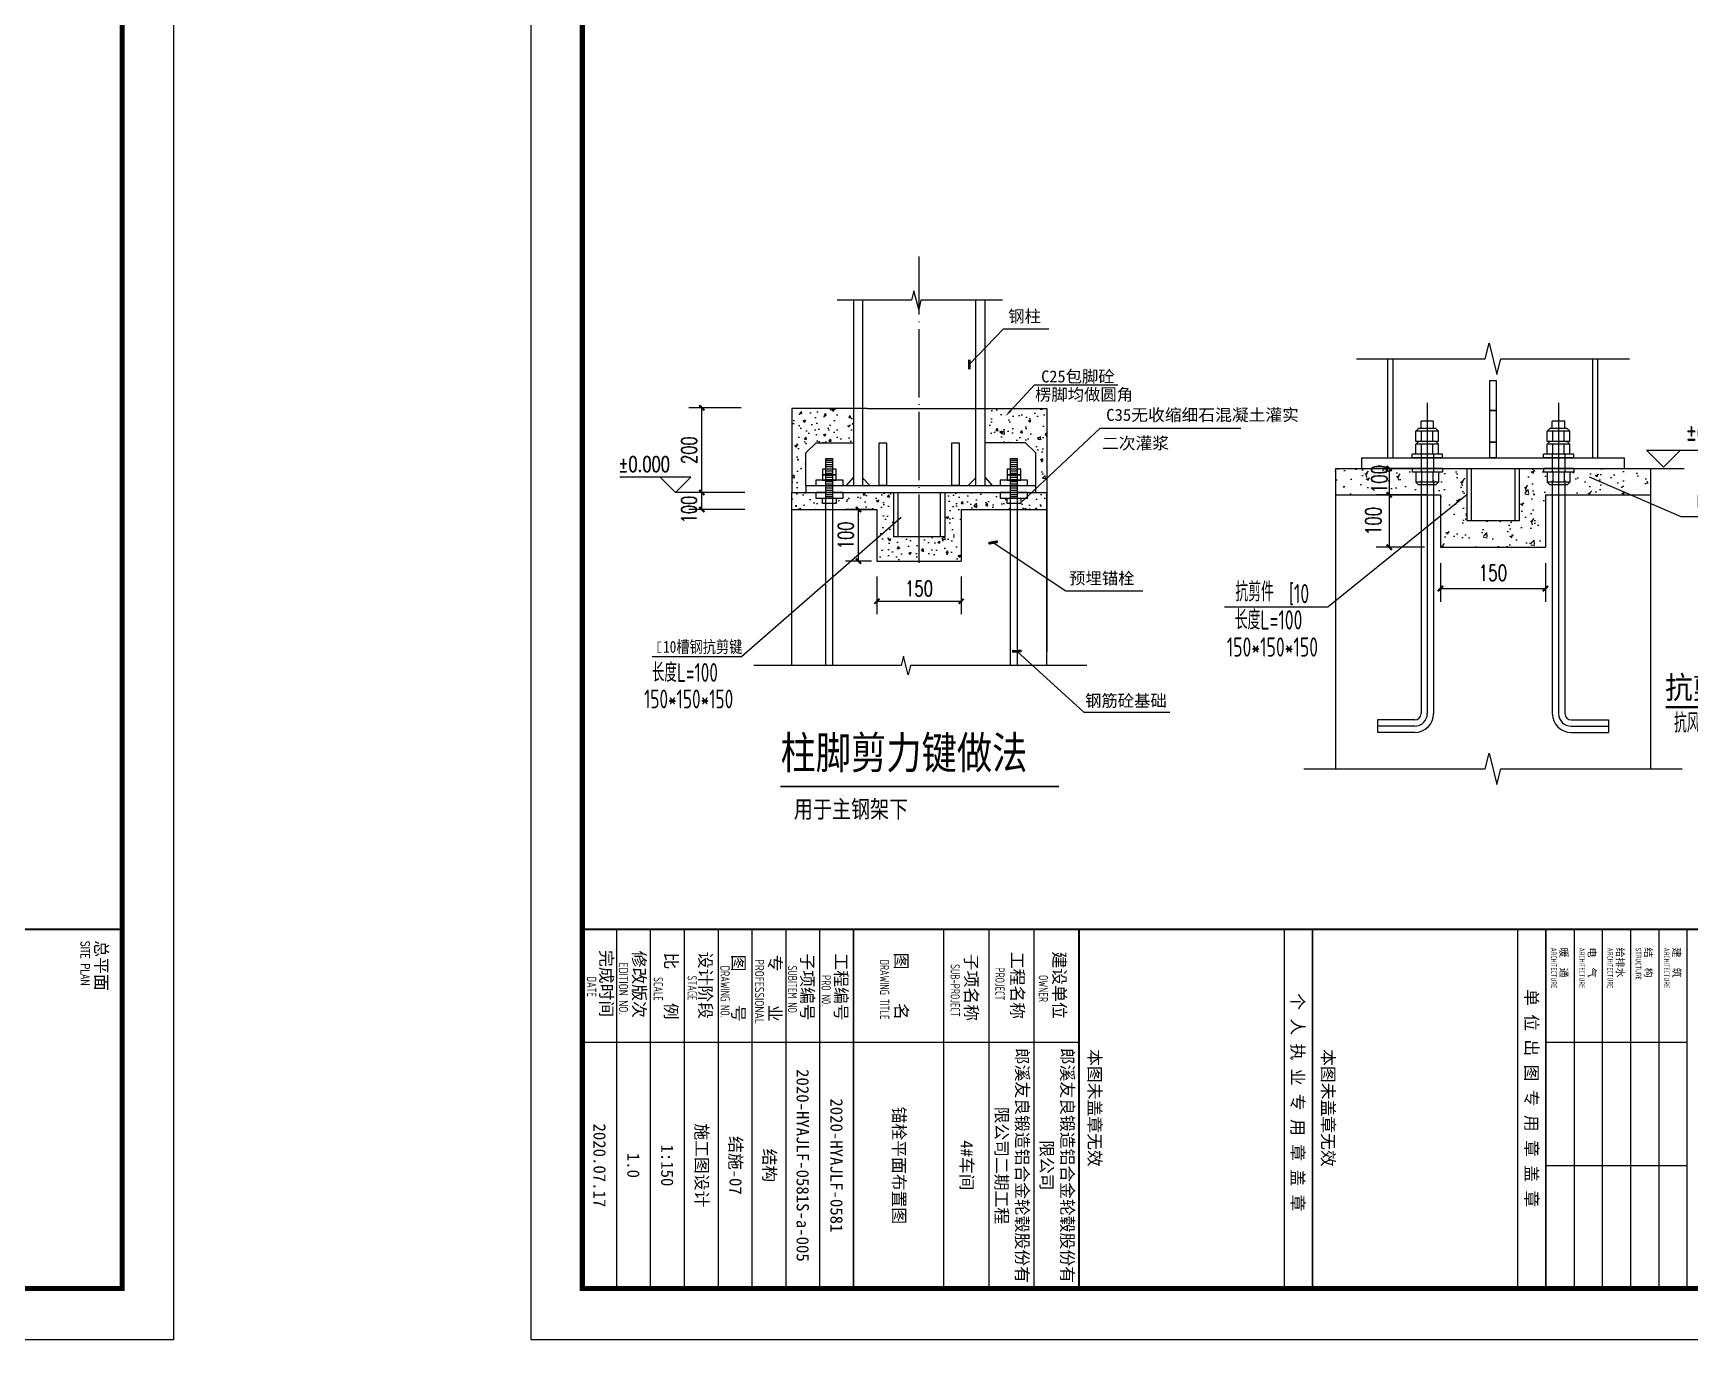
# Model space of a CAD drawing. Extents: x 14475413 to 15955882, y -732572 to -282951.
# Drawn here: x 14978864 to 15027303, y -624475 to -586273 of the extents above; entities that cross this region are included whole.
import ezdxf
from ezdxf.enums import TextEntityAlignment as Align

# ---------------------------------------------------------------- set-up
doc = ezdxf.new("R2010")
doc.units = 0
doc.header["$LTSCALE"] = 1000
doc.header["$MEASUREMENT"] = 0
doc.linetypes.add('DASHED', pattern=[0.75, 0.5, -0.25])
doc.linetypes.add('DOTE', pattern=[2.42, 2, -0.2, 0.02, -0.2])
for name, color, linetype in [('3T_WOOD', 21, 'Continuous'), ('AXIS', 3, 'Continuous'), ('AXIS_TEXT', 7, 'Continuous'), ('BOLT', 252, 'Continuous'), ('BOLTFILL', 2, 'Continuous'), ('Boltx', 252, 'DASHED'), ('dim', 7, 'Continuous'), ('PUB_DIM', 3, 'Continuous'), ('PUB_TEXT', 7, 'Continuous'), ('PUB_TITLE', 4, 'Continuous'), ('S', 2, 'Continuous'), ('SYMB', 7, 'Continuous'), ('TK', 4, 'Continuous'), ('中粗线', 2, 'Continuous'), ('刚架', 2, 'Continuous'), ('剖断线', 253, 'Continuous'), ('文字', 4, 'Continuous'), ('标注', 7, 'Continuous'), ('标注尺寸', 253, 'Continuous'), ('结构', 2, 'Continuous'), ('节点', 7, 'Continuous'), ('连接板', 3, 'Continuous'), ('锚栓', 2, 'Continuous')]:
    doc.layers.add(name, color=color, linetype=linetype)
doc.styles.add('-宋体', font='', dxfattribs={"width": 0.8})
doc.styles.add('_TCH_DIM', font='SIMPLEX', dxfattribs={"bigfont": 'GBCBIG'})
doc.styles.add('_TCH_DIM_T3', font='SIMPLEX', dxfattribs={"width": 0.705882, "bigfont": 'GBCBIG'})
doc.styles.add('DIM_FONT', font='SIMPLEX', dxfattribs={"width": 0.7, "bigfont": 'GBCBIG'})
doc.styles.add('ROMANS', font='romans', dxfattribs={"width": 0.65, "height": 231.275})
doc.styles.get("Standard").update_dxf_attribs({"font": 'gbenor.shx', "bigfont": 'gbcbig.shx'})
doc.styles.add('TSSD_REIN', font='tssdeng.shx', dxfattribs={"width": 0.7, "bigfont": 'tssdchn.shx'})
doc.styles.add('图框', font='')
doc.styles.add('图签宋体', font='', dxfattribs={"height": 300})
doc.styles.get('-宋体').set_extended_font_data('SimSun')
doc.styles.get('图框').set_extended_font_data('SimSun')
doc.styles.get('图签宋体').set_extended_font_data('NSimSun')
doc.dimstyles.new('_TCH_ARCH&&150', dxfattribs={"dimtxt": 446.25, "dimasz": 150, "dimexe": 375, "dimexo": 450, "dimgap": 150, "dimtad": 1, "dimdec": 0, "dimzin": 0, "dimdsep": 46, "dimtxsty": '_TCH_DIM_T3', "dimblk": 'ARCHTICK', "dimcen": 0.09, "dimclrt": 7, "dimazin": 2, "dimtfac": 1, "dimtdec": 0, "dimtix": 1, "dimtmove": 2, "dimatfit": 3, "dimfxl": 0, "dimtolj": 1, "dimtzin": 0, "dimarcsym": 0})
doc.dimstyles.new('DIMN100', dxfattribs={"dimtxt": 250, "dimasz": 100, "dimexe": 200, "dimexo": 200, "dimgap": 100, "dimtad": 1, "dimdec": 0, "dimzin": 0, "dimdsep": 46, "dimtxsty": 'Standard', "dimblk": 'ARCHTICK', "dimcen": 0, "dimclrd": 8, "dimclre": 8, "dimclrt": 7, "dimadec": 0, "dimazin": 0, "dimtfac": 1, "dimtdec": 0, "dimtix": 1, "dimtmove": 2, "dimatfit": 3, "dimldrblk": 'ARCHTICK', "dimfxl": 0, "dimtolj": 1, "dimtzin": 0, "dimlwe": 20, "dimarcsym": 0})
doc.dimstyles.new('DIMN150', dxfattribs={"dimscale": 1.5, "dimtxt": 300, "dimasz": 100, "dimexe": 250, "dimexo": 300, "dimgap": 150, "dimtad": 1, "dimdec": 0, "dimzin": 0, "dimdsep": 46, "dimtxsty": 'DIM_FONT', "dimblk": 'ARCHTICK', "dimcen": 0.09, "dimclrt": 7, "dimadec": 0, "dimazin": 0, "dimtfac": 1, "dimtdec": 0, "dimtix": 1, "dimtmove": 2, "dimatfit": 3, "dimfxl": 0, "dimtolj": 1, "dimtzin": 0, "dimarcsym": 0})

# ---------------------------------------------------------------- blocks, each defined once
blk = doc.blocks.new('_ArchTick')
at = {"color": 0, "linetype": 'ByBlock', "const_width": 0.4}
blk.add_lwpolyline([(-0.5, -0.5), (0.5, 0.5)], dxfattribs=at)
blk = doc.blocks.new('*D1733')
at = {"layer": 'Defpoints', "color": 0}
for p in [(12787459, -325464), (12789061, -325464), (12789061, -325961)]:
    blk.add_point(p, dxfattribs=at)
at = {"layer": 'PUB_DIM', "color": 0, "lineweight": -2}
for p, q in [((12788611, -325464), (12787084, -325464)), ((12787459, -325961), (12787459, -325464)), ((12788611, -325961), (12787084, -325961))]:
    blk.add_line(p, q, dxfattribs=at)
at = {"layer": 'PUB_DIM', "color": 0, "lineweight": -2, "xscale": 150, "yscale": 150, "zscale": 150}
for p, rotation in [((12787459, -325464), 90), ((12787459, -325961), 270)]:
    blk.add_blockref('_ArchTick', p, dxfattribs=dict(at, rotation=rotation))
at = {"layer": 'PUB_DIM', "color": 7, "insert": (12787084, -325961), "char_height": 446.2, "attachment_point": 5, "rotation": 90, "style": '_TCH_DIM_T3'}
blk.add_mtext('\\A1;100', dxfattribs=at)
blk = doc.blocks.new('*D1734')
at = {"layer": 'Defpoints', "color": 0}
for p in [(12787459, -322986), (12789061, -322986), (12789061, -325464)]:
    blk.add_point(p, dxfattribs=at)
at = {"layer": 'PUB_DIM', "color": 0, "lineweight": -2}
for p, q in [((12788611, -322986), (12787084, -322986)), ((12787459, -325464), (12787459, -322986)), ((12788611, -325464), (12787084, -325464))]:
    blk.add_line(p, q, dxfattribs=at)
at = {"layer": 'PUB_DIM', "color": 0, "lineweight": -2, "xscale": 150, "yscale": 150, "zscale": 150}
for p, rotation in [((12787459, -322986), 90), ((12787459, -325464), 270)]:
    blk.add_blockref('_ArchTick', p, dxfattribs=dict(at, rotation=rotation))
at = {"layer": 'PUB_DIM', "color": 7, "insert": (12787086, -324225), "char_height": 446.2, "attachment_point": 5, "rotation": 90, "style": '_TCH_DIM_T3'}
blk.add_mtext('\\A1;200', dxfattribs=at)
blk = doc.blocks.new('*D1735')
at = {"layer": 'Defpoints', "color": 0}
for p in [(12792578, -327473), (12795042, -327473), (12795042, -328644)]:
    blk.add_point(p, dxfattribs=at)
at = {"layer": 'PUB_DIM', "color": 0, "lineweight": -2}
for p, q in [((12792578, -327923), (12792578, -329019)), ((12795042, -327923), (12795042, -329019)), ((12792578, -328644), (12795042, -328644))]:
    blk.add_line(p, q, dxfattribs=at)
at = {"layer": 'PUB_DIM', "color": 0, "lineweight": -2, "xscale": 150, "yscale": 150, "zscale": 150, "rotation": 180}
blk.add_blockref('_ArchTick', (12792578, -328644), dxfattribs=at)
at = {"layer": 'PUB_DIM', "color": 0, "lineweight": -2, "xscale": 150, "yscale": 150, "zscale": 150}
blk.add_blockref('_ArchTick', (12795042, -328644), dxfattribs=at)
at = {"layer": 'PUB_DIM', "color": 7, "insert": (12793810, -328271), "char_height": 446.2, "attachment_point": 5, "style": '_TCH_DIM_T3'}
blk.add_mtext('\\A1;150', dxfattribs=at)
blk = doc.blocks.new('*D1736')
at = {"layer": 'Defpoints', "color": 0}
for p in [(12792040, -325961), (12792875, -325961), (12792875, -327473)]:
    blk.add_point(p, dxfattribs=at)
at = {"layer": 'PUB_DIM', "color": 0, "lineweight": -2}
for p, q in [((12792425, -325961), (12791665, -325961)), ((12792040, -327473), (12792040, -325961)), ((12792425, -327473), (12791665, -327473))]:
    blk.add_line(p, q, dxfattribs=at)
at = {"layer": 'PUB_DIM', "color": 0, "lineweight": -2, "xscale": 150, "yscale": 150, "zscale": 150}
for p, rotation in [((12792040, -325961), 90), ((12792040, -327473), 270)]:
    blk.add_blockref('_ArchTick', p, dxfattribs=dict(at, rotation=rotation))
at = {"layer": 'PUB_DIM', "color": 7, "insert": (12791667, -326717), "char_height": 446.2, "attachment_point": 5, "rotation": 90, "style": '_TCH_DIM_T3'}
blk.add_mtext('\\A1;100', dxfattribs=at)
blk = doc.blocks.new('MS2')
at = {"layer": 'BOLT'}
for p, q in [((175645, -126375), (175645, -126159)), ((176005, -126159), (175645, -126159)), ((176005, -126375), (176005, -126159)), ((175501, -126451), (175577, -126375)), ((175501, -126739), (175501, -126451)), ((176149, -126451), (175501, -126451)), ((175501, -126816), (175577, -126739)), ((176149, -126739), (175501, -126739)), ((176072, -126375), (175577, -126375)), ((176072, -126739), (175577, -126739)), ((175663, -126739), (175663, -126451)), ((175987, -126739), (175987, -126451)), ((176149, -126451), (176072, -126375)), ((176149, -126816), (176072, -126739)), ((176149, -126739), (176149, -126451)), ((176257, -127104), (175393, -127104)), ((175393, -127212), (175393, -127104)), ((176257, -127212), (175393, -127212)), ((175501, -127104), (175501, -126816)), ((176149, -126816), (175501, -126816)), ((175663, -127104), (175663, -126816)), ((175987, -127104), (175987, -126816)), ((176149, -127104), (176149, -126816)), ((176257, -127212), (176257, -127104)), ((176257, -127512), (175393, -127512)), ((175393, -127512), (175393, -127620)), ((176257, -127620), (175393, -127620)), ((176149, -127620), (175501, -127620)), ((175501, -127620), (175501, -127908)), ((175663, -127620), (175663, -127908)), ((175987, -127620), (175987, -127908)), ((176149, -127620), (176149, -127908)), ((176257, -127512), (176257, -127620)), ((176149, -127908), (175501, -127908)), ((175501, -127908), (175577, -127984)), ((176072, -127984), (175577, -127984)), ((175645, -127984), (175645, -134512)), ((176005, -127984), (176005, -134512)), ((176149, -127908), (176072, -127984)), ((176185, -134692), (177250, -134692)), ((177250, -134692), (177250, -135052)), ((176185, -135052), (177250, -135052))]:
    blk.add_line(p, q, dxfattribs=at)
for radius in [540, 180]:
    blk.add_arc((176185, -134512), radius, 180, 270, dxfattribs=at)
at = {"layer": 'BOLTFILL'}
blk.add_line((176185, -134872), (177250, -134872), dxfattribs=at)
blk.add_arc((176185, -134512), 360, 180, 270, dxfattribs=at)
at = {"layer": 'Boltx'}
for p, q in [((175645, -127104), (175645, -127984)), ((176005, -127104), (176005, -127984))]:
    blk.add_line(p, q, dxfattribs=at)
at = {"layer": '节点'}
blk.add_line((175825, -125637), (175825, -134512), dxfattribs=at)
blk = doc.blocks.new('MS12')
at = {"layer": 'BOLT'}
for p, q in [((171145, -126375), (171145, -126159)), ((171505, -126159), (171145, -126159)), ((171505, -126375), (171505, -126159)), ((171001, -126451), (171077, -126375)), ((171001, -126739), (171001, -126451)), ((171649, -126451), (171001, -126451)), ((171001, -126816), (171077, -126739)), ((171649, -126739), (171001, -126739)), ((171572, -126375), (171077, -126375)), ((171572, -126739), (171077, -126739)), ((171163, -126739), (171163, -126451)), ((171487, -126739), (171487, -126451)), ((171649, -126451), (171572, -126375)), ((171649, -126816), (171572, -126739)), ((171649, -126739), (171649, -126451)), ((171757, -127104), (170893, -127104)), ((170893, -127212), (170893, -127104)), ((171757, -127212), (170893, -127212)), ((171001, -127104), (171001, -126816)), ((171649, -126816), (171001, -126816)), ((171163, -127104), (171163, -126816)), ((171487, -127104), (171487, -126816)), ((171649, -127104), (171649, -126816)), ((171757, -127212), (171757, -127104)), ((171757, -127512), (170893, -127512)), ((170893, -127512), (170893, -127620)), ((171757, -127620), (170893, -127620)), ((171649, -127620), (171001, -127620)), ((171001, -127620), (171001, -127908)), ((171163, -127620), (171163, -127908)), ((171487, -127620), (171487, -127908)), ((171649, -127620), (171649, -127908)), ((171757, -127512), (171757, -127620)), ((171649, -127908), (171001, -127908)), ((171001, -127908), (171077, -127984)), ((171572, -127984), (171077, -127984)), ((171145, -127984), (171145, -134512)), ((171505, -127984), (171505, -134512)), ((171649, -127908), (171572, -127984)), ((170965, -134692), (169900, -134692)), ((169900, -134692), (169900, -135052)), ((170965, -135052), (169900, -135052))]:
    blk.add_line(p, q, dxfattribs=at)
for radius in [180, 540]:
    blk.add_arc((170965, -134512), radius, 270, 0, dxfattribs=at)
at = {"layer": 'BOLTFILL'}
blk.add_line((170965, -134872), (169900, -134872), dxfattribs=at)
blk.add_arc((170965, -134512), 360, 270, 0, dxfattribs=at)
at = {"layer": 'Boltx'}
for p, q in [((171145, -127104), (171145, -127984)), ((171505, -127104), (171505, -127984))]:
    blk.add_line(p, q, dxfattribs=at)
at = {"layer": '节点'}
blk.add_line((171325, -125637), (171325, -134512), dxfattribs=at)
blk = doc.blocks.new('*D47')
at = {"layer": 'AXIS', "color": 0, "lineweight": -2}
for p, q in [((5901, 9029), (4456, 9029)), ((4831, 9029), (4831, 8279)), ((5901, 8279), (4456, 8279))]:
    blk.add_line(p, q, dxfattribs=at)
at = {"layer": 'Defpoints', "color": 0}
for p in [(6351, 9029), (4831, 8279), (6351, 8279)]:
    blk.add_point(p, dxfattribs=at)
at = {"layer": 'AXIS', "color": 0, "lineweight": -2, "xscale": 150, "yscale": 150, "zscale": 150}
for p, rotation in [((4831, 9029), 90), ((4831, 8279), 270)]:
    blk.add_blockref('_ArchTick', p, dxfattribs=dict(at, rotation=rotation))
at = {"layer": 'AXIS', "color": 7, "insert": (4546, 8726), "char_height": 450, "attachment_point": 5, "rotation": 90, "style": 'DIM_FONT'}
blk.add_mtext('\\A1;100', dxfattribs=at)
blk = doc.blocks.new('*D48')
at = {"layer": 'AXIS', "color": 0, "lineweight": -2}
for p, q in [((6294, 6329), (6294, 5224)), ((9294, 6329), (9294, 5224)), ((6294, 5599), (9294, 5599))]:
    blk.add_line(p, q, dxfattribs=at)
at = {"layer": 'Defpoints', "color": 0}
for p in [(6294, 6779), (9294, 6779), (9294, 5599)]:
    blk.add_point(p, dxfattribs=at)
at = {"layer": 'AXIS', "color": 0, "lineweight": -2, "xscale": 150, "yscale": 150, "zscale": 150, "rotation": 180}
blk.add_blockref('_ArchTick', (6294, 5599), dxfattribs=at)
at = {"layer": 'AXIS', "color": 0, "lineweight": -2, "xscale": 150, "yscale": 150, "zscale": 150}
blk.add_blockref('_ArchTick', (9294, 5599), dxfattribs=at)
at = {"layer": 'AXIS', "color": 7, "insert": (7794, 6049), "char_height": 450, "attachment_point": 5, "style": 'DIM_FONT'}
blk.add_mtext('\\A1;150', dxfattribs=at)
blk = doc.blocks.new('*D46')
at = {"layer": 'AXIS', "color": 0, "lineweight": -2}
for p, q in [((5901, 8279), (4456, 8279)), ((4831, 8279), (4831, 6779)), ((5844, 6779), (4456, 6779))]:
    blk.add_line(p, q, dxfattribs=at)
at = {"layer": 'Defpoints', "color": 0}
for p in [(6351, 8279), (4831, 6779), (6294, 6779)]:
    blk.add_point(p, dxfattribs=at)
at = {"layer": 'AXIS', "color": 0, "lineweight": -2, "xscale": 150, "yscale": 150, "zscale": 150}
for p, rotation in [((4831, 8279), 90), ((4831, 6779), 270)]:
    blk.add_blockref('_ArchTick', p, dxfattribs=dict(at, rotation=rotation))
at = {"layer": 'AXIS', "color": 7, "insert": (4381, 7529), "char_height": 450, "attachment_point": 5, "rotation": 90, "style": 'DIM_FONT'}
blk.add_mtext('\\A1;100', dxfattribs=at)
blk = doc.blocks.new('GeYuanFrame_88545606', base_point=(20.09, 4.53))
at = {"layer": 'PUB_TITLE'}
for points in [[(1013.09, 202.33), (1013.09, 229.83)], [(1037.09, 202.33), (1037.09, 229.83)], [(1013.09, 14.53), (1013.09, 111.33)]]:
    blk.add_lwpolyline(points, dxfattribs=at)
at = {"layer": 'TK'}
for p, q in [((991.09, 102.53), (1061.09, 102.53)), ((991.09, 93.73), (1061.09, 93.73)), ((991.09, 84.93), (1013.09, 84.93)), ((991.09, 84.93), (1061.09, 84.93)), ((991.09, 67.37), (1061.09, 67.37)), ((991.09, 67.33), (1061.09, 67.33)), ((991.09, 60.77), (1061.09, 60.77)), ((991.09, 54.17), (1061.09, 54.17)), ((991.09, 47.57), (1061.09, 47.57)), ((991.09, 40.97), (1061.09, 40.97)), ((991.09, 34.37), (1061.09, 34.37)), ((991.09, 27.77), (1061.09, 27.77)), ((991.09, 21.17), (1061.09, 21.17)), ((991.09, 14.53), (1061.09, 14.53))]:
    blk.add_line(p, q, dxfattribs=at)
blk.add_lwpolyline([(20.09, 4.53), (20.09, 598.53), (1071.09, 598.53), (1071.09, 4.53)], close=True, dxfattribs=at)
at = {"layer": 'TK', "const_width": 1}
blk.add_lwpolyline([(45.09, 588.53), (1061.09, 588.53), (1061.09, 14.53), (45.09, 14.53)], close=True, dxfattribs=at)
at = {"layer": 'TK'}
for points, const_width in [([(991.09, 588.53), (991.09, 14.53)], 0.4), ([(991.09, 202.33), (1061.09, 202.33)], 0.35), ([(991.09, 156.83), (1061.09, 156.83)], 0.35), ([(991.09, 111.33), (1061.09, 111.33)], 0.35), ([(991.09, 67.37), (1061.09, 67.37)], 0.35)]:
    blk.add_lwpolyline(points, dxfattribs=dict(at, const_width=const_width))
for points in [[(991.09, 229.83), (1061.09, 229.83)], [(991.09, 224.33), (1061.09, 224.33)], [(991.09, 218.83), (1061.09, 218.83)], [(991.09, 213.33), (1061.09, 213.33)], [(991.09, 207.83), (1061.09, 207.83)], [(991.09, 202.33), (1061.09, 202.33)], [(991.09, 196.83), (1061.09, 196.83)], [(991.09, 151.33), (1061.09, 151.33)]]:
    blk.add_lwpolyline(points, dxfattribs=at)
at = {"layer": 'TK', "style": '图签宋体'}
for s, height, p in [('建  筑', 1.44, (994.61, 227.11)), ('结  构', 1.44, (994.61, 221.61)), ('给排水', 1.44, (994.61, 216.11)), ('电  气', 1.44, (994.61, 210.61)), ('暖  通', 1.44, (994.61, 205.11)), ('单 位 出 图 专 用 章 盖 章', 2.4, (1002.72, 198.35)), ('本图未盖章无效', 2.4, (1014.43, 158.7)), ('个 人 执 业 专 用 章 盖 章', 2.4, (1003.52, 152.77)), ('本图未盖章无效', 2.4, (1014.43, 113.2)), ('建设单位', 2.4, (995.39, 106.33)), ('工程名称', 2.4, (995.47, 98.12)), ('子项名称', 2.4, (995.85, 89.14)), ('图    名', 2.4, (995.63, 75.5)), ('工程编号', 2.4, (995.77, 63.77)), ('子项编号', 2.4, (995.77, 57.19)), ('专    业', 2.4, (996.01, 50.88)), ('图    号', 2.4, (996.02, 43.77)), ('设计阶段', 2.4, (995.45, 37.32)), ('比    例', 2.4, (995.59, 30.63)), ('修改版次', 2.4, (995.24, 24.41)), ('完成时间', 2.4, (995.11, 18.02))]:
    blk.add_text(s, height=height, dxfattribs=at).set_placement(p)
at = {"layer": 'TK', "style": 'TSSD_REIN'}
for s, height, width, p in [('ARCHITECTURE', 1.08, 0.7, (994.65, 225.34)), ('STRUCTURE', 1.08, 0.7, (994.65, 219.84)), ('ARCHITECTURE', 1.08, 0.7, (994.65, 214.34)), ('ARCHITECTURE', 1.08, 0.7, (994.65, 208.84)), ('ARCHITECTURE', 1.08, 0.7, (994.65, 203.34)), ('OWNER', 1.8, 0.7, (999.98, 103.48)), ('PROJECT', 1.8, 0.7, (998.52, 95.02)), ('SUB-PROJECT', 1.8, 0.7, (997.86, 86.3)), ('DRAWING TITLE', 1.8, 0.7, (996.97, 72.53)), ('PRO N0.', 1.8, 0.7, (1000.01, 61.15)), ('SUBITEM NO.', 1.8, 0.7, (998.15, 54.58)), ('PROFESSIONAL', 1.8, 0.8, (996.88, 48.15)), ('DRAWING NO.', 1.8, 0.7, (998.19, 41.45)), ('STAGE', 1.8, 0.7, (1000.09, 35.03)), ('SCALE', 1.8, 0.7, (1000.38, 28.42)), ('EDITION NO.', 1.8, 0.8, (997.53, 21.64)), ('DATE', 1.8, 0.7, (1000.33, 15.45))]:
    blk.add_text(s, height=height, dxfattribs=dict(at, width=width)).set_placement(p)
at = {"layer": 'TK', "char_height": 2.4, "width": 48, "attachment_point": 5, "style": '图签宋体'}
for s, insert in [('郎溪友良锻造铝合金轮毂股份有限公司', (1037.09, 106.93)), ('郎溪友良锻造铝合金轮毂股份有限公司二期工程', (1037.09, 98.13)), ('4#车间', (1037.09, 89.33)), ('锚栓平面布置图', (1037.09, 76.13)), ('2020-HYAJLF-0581', (1037.09, 64.07)), ('2020-HYAJLF-0581S-a-005', (1037.09, 57.47)), ('结构', (1037.09, 50.87)), ('结施-07', (1037.09, 44.27)), ('施工图设计', (1037.09, 37.67)), ('1:150', (1037.09, 31.07)), ('1.0', (1037.09, 24.47)), ('2020.07.17', (1037.09, 17.88))]:
    blk.add_mtext(s, dxfattribs=dict(at, insert=insert))
blk = doc.blocks.new('GeYuanFrame_00164207', base_point=(20.09, 4.53))
at = {"layer": 'TK'}
blk.add_lwpolyline([(20.09, 4.53), (20.09, 598.53), (1071.09, 598.53), (1071.09, 4.53)], close=True, dxfattribs=at)
at = {"layer": 'TK', "const_width": 1}
blk.add_lwpolyline([(45.09, 588.53), (1061.09, 588.53), (1061.09, 14.53), (45.09, 14.53)], close=True, dxfattribs=at)
at = {"layer": 'TK', "const_width": 0.4}
blk.add_lwpolyline([(991.09, 588.53), (991.09, 14.53)], dxfattribs=at)
at = {"layer": 'TK', "style": '图签宋体'}
blk.add_text('总平面', height=2.4, dxfattribs=at).set_placement((993.23, 583.28))
at = {"layer": 'TK', "style": 'ROMANS', "width": 0.76}
blk.add_text('SITE PLAN', height=1.697, dxfattribs=at).set_placement((993.35, 580.49))
blk = doc.blocks.new('Q23S34Q321')
h = blk.add_hatch()
h.set_pattern_fill('混凝土', color=256, scale=100, style=0)
h.set_pattern_definition([(50, (13634202.06, -389716.23), (717.2602, -62.75213), [75, -825]), (355, (13634202.06, -389716.2), (-138.75133, 752.19213), [60, -660]), (100.4514, (13634261.8, -389721.46), (578.5094, 689.43954), [63.7402, -701.1421]), (46.1842, (13634202.1, -389516.2), (1067.24105, -165.519), [112.5, -1237.5]), (96.6356, (13634291, -389530), (934.6627, 974.1179), [95.6103, -1051.713]), (351.1842, (13634202.1, -389516.2), (934.662, 974.1186), [90, -990]), (21, (13634302.06, -389566.23), (596.90705, -402.6189), [75, -825]), (326, (13634302.06, -389566.2), (243.3153, 725.15005), [60, -660]), (71.4514, (13634351.8, -389599.8), (840.22263, 322.5305), [63.7402, -701.1421]), (37.5, (13634202.06, -389716.23), (12.159855, 332.89385), [0, -652, 0, -670, 0, -662.5]), (7.5, (13634202.06, -389716.23), (263.06954, 394.41171), [0, -382, 0, -637, 0, -252.5]), (327.5, (13633979.06, -389716.23), (533.82244, -22.55487), [0, -250, 0, -780, 0, -1035]), (317.5, (13633879.06, -389716.23), (583.18617, 100.10498), [0, -325, 0, -518, 0, -735])])
h.paths.add_polyline_path([(12790092.8, -323006.5), (12790092.8, -325464.5), (12790502, -325464.5), (12790502, -325264.5), (12790502, -324306.5), (12790802, -324006.5), (12791892.8, -324006.5), (12791892.8, -323006.5)])
h.paths.add_polyline_path([(12796923.1, -324006.5), (12797223.1, -324306.5), (12797223.1, -325347.6), (12797547.6, -325042), (12797547.6, -323006.5), (12795736.6, -323006.5), (12795736.6, -324006.5)])
h.paths.add_polyline_path([(12791088.5, -325961.2), (12791088.5, -325784.5), (12790988.5, -325784.5), (12790988.5, -325624.5), (12790788.5, -325624.5), (12790788.5, -325464.5), (12790092.8, -325464.5), (12790092.8, -325961.2)])
h.paths.add_polyline_path([(12792578.1, -325961.2), (12792578.1, -326815.7), (12793060, -326395.6), (12793060, -325464.5), (12791588.5, -325464.5), (12791588.5, -325624.5), (12791388.5, -325624.5), (12791388.5, -325784.5), (12791288.5, -325784.5), (12791288.5, -325961.2)])
h.paths.add_polyline_path([(12793060, -326760.4), (12793060, -326395.6), (12792578.1, -326815.7), (12792578.1, -327473.3), (12793810, -327473.3), (12793810, -326760.4)])
h.paths.add_polyline_path([(12793810, -326760.4), (12793810, -327473.3), (12795041.9, -327473.3), (12795041.9, -325961.2), (12796485.5, -325961.2), (12796485.5, -325784.5), (12796385.5, -325784.5), (12796385.5, -325624.5), (12796185.5, -325624.5), (12796185.5, -325464.5), (12794560, -325464.5), (12794560, -326760.4)])
h.paths.add_polyline_path([(12797547.6, -325961.2), (12797547.6, -325464.5), (12797099, -325464.5), (12796985.5, -325571.3), (12796985.5, -325624.5), (12796785.5, -325624.5), (12796785.5, -325784.5), (12796685.5, -325784.5), (12796685.5, -325961.2)])
at = {"layer": '标注'}
h = blk.add_hatch(dxfattribs=at)
h.set_pattern_fill('ANSI31', color=256, scale=500, angle=315, style=0)
h.set_pattern_definition([(0, (12687019.574, -343634.3), (2e-14, 62.5), [])])
h.paths.add_polyline_path([(12791288.5, -324460.4), (12791088.5, -324460.4), (12791088.5, -324780.4), (12791288.5, -324780.4)])
h.paths.add_polyline_path([(12791288.5, -324780.4), (12791088.5, -324780.4), (12791088.5, -324940.4), (12791288.5, -324940.4)])
h.paths.add_polyline_path([(12791288.5, -324940.4), (12791088.5, -324940.4), (12791088.5, -325100.4), (12791288.5, -325100.4)])
h.paths.add_polyline_path([(12791288.5, -325100.4), (12791088.5, -325100.4), (12791088.5, -325260.4), (12791288.5, -325260.4)])
h.paths.add_polyline_path([(12791288.5, -325260.4), (12791088.5, -325260.4), (12791088.5, -325460.4), (12791288.5, -325460.4)])
h.paths.add_polyline_path([(12791288.5, -325460.4), (12791088.5, -325460.4), (12791088.5, -325620.4), (12791288.5, -325620.4)])
h = blk.add_hatch(dxfattribs=at)
h.set_pattern_fill('ANSI31', color=256, scale=500, angle=315, style=0)
h.set_pattern_definition([(0, (12692416.574, -343634.3), (2e-14, 62.5), [])])
h.paths.add_polyline_path([(12796685.5, -324460.4), (12796485.5, -324460.4), (12796485.5, -324780.4), (12796685.5, -324780.4)])
h.paths.add_polyline_path([(12796685.5, -324780.4), (12796485.5, -324780.4), (12796485.5, -324940.4), (12796685.5, -324940.4)])
h.paths.add_polyline_path([(12796685.5, -324940.4), (12796485.5, -324940.4), (12796485.5, -325100.4), (12796685.5, -325100.4)])
h.paths.add_polyline_path([(12796685.5, -325100.4), (12796485.5, -325100.4), (12796485.5, -325260.4), (12796685.5, -325260.4)])
h.paths.add_polyline_path([(12796685.5, -325260.4), (12796485.5, -325260.4), (12796485.5, -325460.4), (12796685.5, -325460.4)])
h.paths.add_polyline_path([(12796685.5, -325460.4), (12796485.5, -325460.4), (12796485.5, -325620.4), (12796685.5, -325620.4)])
for p, q in [((12796823.2, -325724.2), (12799101.6, -323578.8)), ((12792578.1, -325961.2), (12792578.1, -327473.3)), ((12795041.9, -325961.2), (12795041.9, -327473.3)), ((12792578.1, -327473.3), (12795041.9, -327473.3))]:
    blk.add_line(p, q)
at = {"color": 6, "ltscale": 0.5}
for p, q in [((12793289.9, -326195.1), (12788618.4, -330268.4)), ((12788618.4, -330268.4), (12786003.9, -330268.4))]:
    blk.add_line(p, q, dxfattribs=at)
at = {"ltscale": 0.5}
for points in [[(12792645.8, -324006.5), (12792860.3, -324006.5), (12792860.3, -325260.4), (12792645.8, -325260.4)], [(12794770.8, -324006.5), (12794985.3, -324006.5), (12794985.3, -325260.4), (12794770.8, -325260.4)]]:
    blk.add_lwpolyline(points, close=True, dxfattribs=at)
at = {"const_width": 16}
blk.add_lwpolyline([(12786276.7, -329832.8), (12786178.6, -329832.8), (12786178.6, -330144.9), (12786276.7, -330144.9)], dxfattribs=at)
at = {"layer": 'AXIS', "color": 1, "linetype": 'DOTE'}
blk.add_line((12793810, -327523.9), (12793810, -318562.6), dxfattribs=at)
at = {"layer": 'dim'}
blk.add_line((12799101.6, -323578.8), (12803223.8, -323578.8), dxfattribs=at)
at = {"layer": 'PUB_DIM'}
for p, q in [((12787137.4, -325014.5), (12785061.8, -325014.5)), ((12786687.4, -325464.5), (12786237.4, -325014.5)), ((12786687.4, -325464.5), (12787137.4, -325014.5))]:
    blk.add_line(p, q, dxfattribs=at)
at = {"layer": 'S'}
for p, q in [((12793060, -325464.5), (12793060, -326760.4)), ((12793187.5, -325464.5), (12793187.5, -326760.4)), ((12794432.5, -325464.5), (12794432.5, -326760.4)), ((12794560, -325464.5), (12794560, -326760.4)), ((12794560, -326760.4), (12793060, -326760.4))]:
    blk.add_line(p, q, dxfattribs=at)
at = {"layer": '中粗线'}
for p, q in [((12791892.8, -319845.8), (12791892.8, -325260.4)), ((12792158.2, -319845.8), (12792158.2, -325260.4)), ((12795471.2, -325260.4), (12795471.2, -319845.8)), ((12795736.6, -319845.8), (12795736.6, -325260.4)), ((12791892.8, -325015.5), (12791683.5, -325260.4)), ((12795736.6, -325015.5), (12795951.3, -325260.4)), ((12790092.8, -325464.5), (12794560, -325464.5)), ((12790092.8, -330516.4), (12790092.8, -325464.5)), ((12790502, -325260.4), (12793187.5, -325260.4)), ((12790502, -325260.4), (12790502, -325464.5)), ((12792158.2, -325036), (12792370.5, -325260.4)), ((12793187.5, -325260.4), (12797223.1, -325260.4)), ((12794560, -325464.5), (12797547.6, -325464.5)), ((12795471.2, -325036), (12795246.7, -325260.4)), ((12797547.6, -330516.4), (12797547.6, -325464.5)), ((12790092.8, -325961.2), (12792578.1, -325961.2)), ((12795041.9, -325961.2), (12797547.6, -325961.2))]:
    blk.add_line(p, q, dxfattribs=at)
at = {"layer": '中粗线', "color": 7, "linetype": 'ByBlock'}
for p, q in [((12796419.4, -325464.5), (12797400, -325464.5)), ((12796945.7, -325961.2), (12797400, -325961.2))]:
    blk.add_line(p, q, dxfattribs=at)
at = {"layer": '中粗线', "const_width": 52.5}
blk.add_lwpolyline([(12789751.3, -334059), (12797898.9, -334059)], dxfattribs=at)
at = {"layer": '中粗线'}
blk.add_point((12790787.7, -325961.2), dxfattribs=at)
at = {"layer": '剖断线'}
for points in [[(12796254.2, -319843.1), (12793867.7, -319843.1), (12793799.5, -320116.1), (12793663, -319570.1), (12793594.7, -319843.1), (12791413, -319843.1)], [(12798717, -330516.4), (12793563.5, -330516.4), (12793495.2, -330789.4), (12793358.7, -330243.4), (12793290.5, -330516.4), (12788979.8, -330516.4)]]:
    blk.add_lwpolyline(points, dxfattribs=at)
at = {"layer": '文字'}
blk.add_lwpolyline([(12796482.6, -323077.3), (12797189.3, -322314.8), (12799625.4, -322314.8)], dxfattribs=at)
blk.add_solid([(12796507.1, -323099.9), (12796346.7, -323224), (12796458.2, -323054.6)], dxfattribs=at)
at = {"layer": '标注尺寸'}
for p, q in [((12788715.3, -325464.5), (12786687.4, -325464.5)), ((12788715.3, -325961.2), (12787455.3, -325961.2))]:
    blk.add_line(p, q, dxfattribs=at)
at = {"layer": '结构'}
for p, q in [((12792292.8, -323006.5), (12790092.8, -323006.5)), ((12790092.8, -323006.5), (12790092.8, -325464.5)), ((12792292.8, -323006.5), (12795286.6, -323006.5)), ((12795286.6, -323006.5), (12797547.6, -323006.5)), ((12797547.6, -323006.5), (12797547.6, -330110.3)), ((12790502, -324306.5), (12790802, -324006.5)), ((12790802, -324006.5), (12791892.8, -324006.5)), ((12796923.1, -324006.5), (12795736.6, -324006.5)), ((12797223.1, -324306.5), (12796923.1, -324006.5)), ((12790502, -325264.5), (12790502, -324306.5)), ((12791088.5, -324464.5), (12791288.5, -324464.5)), ((12791088.5, -330516.4), (12791088.5, -324464.5)), ((12791288.5, -330516.4), (12791288.5, -324464.5)), ((12796485.5, -324464.5), (12796685.5, -324464.5)), ((12796485.5, -330516.4), (12796485.5, -324464.5)), ((12796685.5, -330516.4), (12796685.5, -324464.5)), ((12797223.1, -325464.5), (12797223.1, -324306.5)), ((12790502, -325264.5), (12790502, -325464.5))]:
    blk.add_line(p, q, dxfattribs=at)
for points in [[(12790988.5, -324944.5), (12791388.5, -324944.5), (12791388.5, -324784.5), (12790988.5, -324784.5)], [(12790988.5, -325100.4), (12791388.5, -325100.4), (12791388.5, -324944.5), (12790988.5, -324944.5)], [(12796385.5, -324944.5), (12796785.5, -324944.5), (12796785.5, -324784.5), (12796385.5, -324784.5)], [(12796385.5, -325100.4), (12796785.5, -325100.4), (12796785.5, -324944.5), (12796385.5, -324944.5)], [(12790788.5, -325260.4), (12791588.5, -325260.4), (12791588.5, -325100.4), (12790788.5, -325100.4)], [(12790788.5, -325624.5), (12791588.5, -325624.5), (12791588.5, -325464.5), (12790788.5, -325464.5)], [(12796185.5, -325260.4), (12796985.5, -325260.4), (12796985.5, -325100.4), (12796185.5, -325100.4)], [(12796185.5, -325624.5), (12796985.5, -325624.5), (12796985.5, -325464.5), (12796185.5, -325464.5)], [(12790988.5, -325624.5), (12791388.5, -325624.5), (12791388.5, -325784.5), (12790988.5, -325784.5)], [(12796385.5, -325624.5), (12796785.5, -325624.5), (12796785.5, -325784.5), (12796385.5, -325784.5)]]:
    blk.add_lwpolyline(points, close=True, dxfattribs=at)
at = {"color": 6, "ltscale": 0.5, "style": '图框'}
for s, p in [('钢柱', (12796896.7, -320303.2)), ('C25包脚砼', (12798455.7, -322062.4)), ('楞脚均做圆角', (12798636, -322593.7))]:
    blk.add_text(s, height=350, dxfattribs=at).set_placement(p, align=Align.MIDDLE)
at = {"color": 6, "ltscale": 0.5, "style": '图框', "width": 1.026629}
for s, p in [('C35无收缩细石混凝土灌实', (12799282.5, -323369.5)), ('二次灌浆', (12799159.7, -324198.1))]:
    blk.add_text(s, height=350, dxfattribs=at).set_placement(p)
at = {"color": 6, "ltscale": 0.5, "style": '图框', "width": 0.776416}
blk.add_text('10槽钢抗剪键', height=350, dxfattribs=at).set_placement((12786327.3, -330148.7), (12788646.2, -330148.7), align=Align.FIT)
at = {"color": 6, "ltscale": 0.5, "char_height": 350, "attachment_point": 1, "style": '图框'}
for s, insert in [('预埋锚栓', (12798199, -327795.3, 1400)), ('钢筋砼基础', (12798665.8, -331374.3, 1400))]:
    blk.add_mtext(s, dxfattribs=dict(at, insert=insert))
at = {"layer": 'PUB_TEXT'}
for s, height, style, width, p in [('%%P0.000', 446.25, '_TCH_DIM', 0.705882, (12785016.8, -324857)), ('柱脚剪力键做法', 945, '-宋体', 0.8, (12789760, -333541.1)), ('用于主钢架下', 510.45, '-宋体', 0.8, (12790151.3, -334974.5))]:
    blk.add_text(s, height=height, dxfattribs=dict(at, style=style, width=width)).set_placement(p)
at = {"layer": 'PUB_TEXT', "style": 'TSSD_REIN', "width": 0.7}
for s, p in [('长度L=100', (12786964.6, -330999.2)), ('150*150*150', (12787073.7, -331773.6))]:
    blk.add_text(s, height=550, dxfattribs=at).set_placement(p, align=Align.CENTER)
at = {"layer": 'PUB_DIM'}
for p1, p2, distance, text, picture, middle in [((12789061, -325464.5), (12789061, -322986.3), 1601.7, '200', '*D1734', (12787086.1, -324225.4)), ((12792874.7, -327473.3), (12792874.7, -325961.2), 835, '100', '*D1736', (12791666.5, -326717.2)), ((12792578.1, -327473.3), (12795041.9, -327473.3), -1171.2, '150', '*D1735', (12793810, -328271.4))]:
    dim = blk.add_aligned_dim(p1=p1, p2=p2, distance=distance, text=text, dimstyle='_TCH_ARCH&&150', dxfattribs=at)
    dim.commit()
    dim.dimension.update_dxf_attribs({"geometry": picture, "text_midpoint": middle})
dim = blk.add_linear_dim(base=(12787459.2, -325464.5), p1=(12789061, -325961.2), p2=(12789061, -325464.5), angle=90, text='100', dimstyle='_TCH_ARCH&&150', dxfattribs=at)
dim.commit()
dim.dimension.update_dxf_attribs({"geometry": '*D1733', "text_midpoint": (12787084.2, -325961.2), "dimtype": 161})
at = {"layer": '文字'}
for points in [[(12795279.7, -321717.3), (12796284.4, -320675.7), (12797605.5, -320675.7)], [(12795977.4, -326924.5), (12798105, -328342.3), (12800355.7, -328342.3)], [(12796668.6, -330103), (12798632.8, -331882.7), (12801138.4, -331882.7)]]:
    blk.add_leader(points, dimstyle='DIMN100', override={"dimscale": 2, "dimtad": 0}, dxfattribs=at)
blk = doc.blocks.new('A$C20FA786A')
at = {"layer": 'PUB_DIM'}
h = blk.add_hatch(dxfattribs=at)
h.set_pattern_fill('AR-CONC', color=256, scale=100, style=0)
h.set_pattern_definition([(50, (-165780, 104260), (18218.5, -1593.9), [1905, -20955]), (355, (-165780, 104260), (-3524.3, 19105.7), [1524, -16764]), (100.451, (-164262, 104128), (14694.3, 17511.7), [1619, -17809]), (46.184, (-165780, 109340), (27108, -4204.2), [2857.5, -31432.5]), (96.636, (-163521, 108990), (23740.4, 24742.6), [2428.5, -26713.5]), (351.184, (-165780, 109340), (23740.5, 24742.5), [2286, -25146]), (21, (-163240, 108070), (15161.5, -10226.6), [1905, -20955]), (326, (-163240, 108070), (6180.2, 18418.8), [1524, -16764]), (71.451, (-161977, 107218), (21341.6, 8192.3), [1619, -17809]), (37.5, (-165780.4, 104260.4), (308.86, 8455.5), [0, -16560.8, 0, -17018, 0, -16827.5]), (7.5, (-165780, 104260), (6681.97, 10018.06), [0, -9702.8, 0, -16179.8, 0, -6413.5]), (327.5, (-171444.6, 104260.4), (13559.06, -572.87), [0, -6350, 0, -19812, 0, -26289]), (317.5, (-173985, 104260), (14812.9, 2542.65), [0, -8255, 0, -13157.2, 0, -18669])])
h.paths.add_polyline_path([(5220.4, 8633.3), (5220.4, 8921.3), (5112.4, 8921.3), (5112.4, 9029.3), (2169.4, 9029.3), (2169.4, 8279.3), (5364.4, 8279.3), (5364.4, 8557), (5296.8, 8557)])
h.paths.add_polyline_path([(7044.4, 9029.3), (5976.4, 9029.3), (5976.4, 8921.3), (5868.4, 8921.3), (5868.4, 8633.3), (5792.1, 8557), (5724.4, 8557), (5724.4, 8279.3), (6294.4, 8279.3), (6294.4, 7529.3), (6294.4, 6779.3), (9294.4, 6779.3), (9294.4, 8279.3), (9864.4, 8279.3), (9864.4, 8557), (9796.8, 8557), (9720.4, 8633.3), (9720.4, 8921.3), (9612.4, 8921.3), (9612.4, 9029.3), (8544.4, 9029.3), (8544.4, 7529.3), (7044.4, 7529.3)])
h.paths.add_polyline_path([(13419.4, 9029.3), (12723, 9029.3), (10476.4, 9029.3), (10476.4, 8921.3), (10368.4, 8921.3), (10368.4, 8633.3), (10292.1, 8557), (10224.4, 8557), (10224.4, 8279.3), (13419.4, 8279.3)])
at = {"layer": '锚栓'}
h = blk.add_hatch(dxfattribs=at)
h.set_pattern_fill('AR-CONC', color=256, scale=5, style=0)
h.set_pattern_definition([(50, (-165780.4, 136541.2), (910.9233, -79.6954), [95.25, -1047.75]), (355, (-165780.4, 136541.2), (-176.214, 955.2832), [76.2, -838.2]), (100.451, (-165704.5, 136534.5), (734.7125, 875.5834), [80.95, -890.45]), (46.1842, (-165780.4, 136795.2), (1355.395, -210.2116), [142.875, -1571.625]), (96.6356, (-165667.5, 136777.7), (1187.021, 1237.128), [121.425, -1335.675]), (351.184, (-165780.4, 136795.2), (1187.023, 1237.126), [114.3, -1257.3]), (21, (-165653.4, 136731.7), (758.0744, -511.3276), [95.25, -1047.75]), (326, (-165653.4, 136731.7), (309.01, 920.94), [76.2, -838.2]), (71.4514, (-165590.2, 136689.1), (1067.0825, 409.6143), [80.95, -890.45]), (37.5, (-165780.4, 136541.18), (15.443, 422.7752), [0, -828.04, 0, -850.9, 0, -841.375]), (7.5, (-165780.4, 136541.2), (334.0983, 500.9029), [0, -485.14, 0, -808.99, 0, -320.675]), (327.5, (-166063.62, 136541.18), (677.953, -28.6437), [0, -317.5, 0, -990.6, 0, -1314.45]), (317.5, (-166190.6, 136541.2), (740.6459, 127.1325), [0, -412.75, 0, -657.86, 0, -933.45])])
h.paths.add_polyline_path([(5595.4, 8921.3), (5487.4, 8921.3), (5487.4, 9029.3), (3294.4, 9029.3), (3294.4, 8279.3), (5739.4, 8279.3), (5739.4, 8557), (5671.8, 8557), (5595.4, 8633.3)])
h.paths.add_polyline_path([(9294.4, 8279.3), (9489.4, 8279.3), (9489.4, 8557), (9421.8, 8557), (9345.4, 8633.3), (9345.4, 8921.3), (9237.4, 8921.3), (9237.4, 9029.3), (8544.4, 9029.3), (8544.4, 7529.3), (7044.4, 7529.3), (7044.4, 9029.3), (6351.4, 9029.3), (6351.4, 8921.3), (6243.4, 8921.3), (6243.4, 8633.3), (6167.1, 8557), (6099.4, 8557), (6099.4, 8279.3), (6294.4, 8279.3), (6294.4, 7529.3), (6294.4, 6779.3), (9294.4, 6779.3)])
h.paths.add_polyline_path([(12294.4, 9029.3), (11598, 9029.3), (10101.4, 9029.3), (10101.4, 8921.3), (9993.4, 8921.3), (9993.4, 8633.3), (9917.1, 8557), (9849.4, 8557), (9849.4, 8279.3), (12294.4, 8279.3)])
at = {"const_width": 64.6}
blk.add_lwpolyline([(12731, 2215.2), (17635.7, 2215.2)], dxfattribs=at)
at = {"layer": 'dim'}
for points in [[(10537.8, 8786.9), (13162.9, 7661.9), (13162.9, 7661.9), (16922.3, 7661.9)], [(7044.4, 8279.3), (3075.3, 5071.9), (3075.3, 5071.9), (125.1, 5071.9)]]:
    blk.add_lwpolyline(points, dxfattribs=at)
at = {"layer": 'PUB_DIM'}
for p, q in [((12667, 9067.2), (12182.9, 9551.3)), ((12182.9, 9551.3), (13151.1, 9551.3)), ((12667, 9551.3), (15180.6, 9551.3)), ((13151.1, 9551.3), (12667, 9067.2)), ((11598, 9029.3), (13258.5, 9029.3))]:
    blk.add_line(p, q, dxfattribs=at)
at = {"layer": 'S'}
for p, q in [((7044.4, 9029.3), (7044.4, 7529.3)), ((7171.9, 9029.3), (7171.9, 7529.3)), ((8416.9, 9029.3), (8416.9, 7529.3)), ((8544.4, 9029.3), (8544.4, 7529.3)), ((6294.4, 8279.3), (6294.4, 7529.3)), ((9294.4, 8279.3), (9294.4, 7529.3)), ((8544.4, 7529.3), (7044.4, 7529.3))]:
    blk.add_line(p, q, dxfattribs=at)
at = {"layer": 'SYMB'}
for points in [[(3894.4, 12158.8), (7569.4, 12158.8), (7681.6, 12608.9), (7907.2, 11708.8), (8019.4, 12158.8), (11694.4, 12158.8)], [(2394.4, 450.1), (7569.4, 450.1), (7681.6, 900.1), (7907.2, 0), (8019.4, 450.1), (13194.4, 450.1)]]:
    blk.add_lwpolyline(points, dxfattribs=at)
at = {"layer": '刚架'}
for p, q in [((4794.4, 9329.3), (4794.4, 12158.8)), ((4944.4, 9329.3), (4944.4, 12158.8)), ((10644.4, 9329.3), (10644.4, 12158.8)), ((10794.4, 9329.3), (10794.4, 12158.8)), ((4044.4, 9329.3), (11544.4, 9329.3))]:
    blk.add_line(p, q, dxfattribs=at)
at = {"layer": '节点'}
for p, q in [((3294.4, 9029.3), (3294.4, 450.1)), ((3294.4, 9029.3), (12294.4, 9029.3)), ((4044.4, 9329.3), (4044.4, 9029.3)), ((11544.4, 9329.3), (11544.4, 9029.3)), ((12294.4, 9029.3), (12294.4, 450.1)), ((3294.4, 8279.3), (6294.4, 8279.3)), ((6294.4, 8279.3), (6294.4, 6779.3)), ((9294.4, 8279.3), (9294.4, 6779.3)), ((9294.4, 8279.3), (12294.4, 8279.3)), ((6294.4, 6779.3), (9294.4, 6779.3))]:
    blk.add_line(p, q, dxfattribs=at)
at = {"layer": '连接板', "color": 6}
for p, q in [((7704.4, 11539.3), (7884.4, 11539.3)), ((7704.4, 9779.3), (7704.4, 11539.3)), ((7704.4, 11539.3), (7884.4, 11539.3)), ((7704.4, 10682.9), (7704.4, 11539.3)), ((7704.4, 11539.3), (7884.4, 11539.3)), ((7704.4, 9779.3), (7704.4, 11539.3)), ((7704.4, 11539.3), (7884.4, 11539.3)), ((7704.4, 10682.9), (7704.4, 11539.3)), ((7884.4, 11539.3), (7884.4, 9779.3)), ((7884.4, 11539.3), (7884.4, 10682.9)), ((7884.4, 11539.3), (7884.4, 9779.3)), ((7884.4, 11539.3), (7884.4, 10682.9)), ((7884.4, 10682.9), (7704.4, 10682.9)), ((7704.4, 10682.9), (7884.4, 10682.9)), ((7704.4, 9329.3), (7704.4, 10682.9)), ((7704.4, 10682.9), (7884.4, 10682.9)), ((7704.4, 9329.3), (7704.4, 10682.9)), ((7884.4, 10682.9), (7704.4, 10682.9)), ((7884.4, 10682.9), (7884.4, 9329.3)), ((7884.4, 10682.9), (7884.4, 9329.3)), ((7704.4, 9779.3), (7884.4, 9779.3)), ((7704.4, 9329.3), (7704.4, 9779.3)), ((7884.4, 9779.3), (7704.4, 9779.3)), ((7884.4, 9779.3), (7704.4, 9779.3)), ((7704.4, 9779.3), (7884.4, 9779.3)), ((7704.4, 9329.3), (7704.4, 9779.3)), ((7884.4, 9779.3), (7884.4, 9329.3)), ((7884.4, 9779.3), (7884.4, 9329.3)), ((7884.4, 9329.3), (7704.4, 9329.3)), ((7884.4, 9329.3), (7704.4, 9329.3)), ((7884.4, 9329.3), (7704.4, 9329.3)), ((7884.4, 9329.3), (7704.4, 9329.3))]:
    blk.add_line(p, q, dxfattribs=at)
at = {"layer": 'AXIS_TEXT'}
for name, p in [('MS12', (-165405.4, 136541.2)), ('MS2', (-166155.4, 136541.2))]:
    blk.add_blockref(name, p, dxfattribs=at)
at = {"layer": 'PUB_TEXT', "style": 'TSSD_REIN', "width": 0.7}
blk.add_text('%%P0.000', height=640, dxfattribs=at).set_placement((14110, 10035.3), align=Align.MIDDLE)
for s, p in [('C35无收缩细石砼', (15094.5, 7811.9)), ('二次灌浆', (15094.5, 7061.9)), ('抗剪件', (987.3, 5231.7)), (' [10', (2139.4, 5179.3)), ('长度L=100', (1386.5, 4429.7)), ('150*150*150', (1495.6, 3655.3)), ('抗风柱下不用设置剪力键', (14976.5, 1488))]:
    blk.add_text(s, height=550, dxfattribs=at).set_placement(p, align=Align.CENTER)
at = {"layer": 'PUB_TEXT', "color": 0, "style": '-宋体', "width": 0.9}
blk.add_text('抗剪键大样图', height=640, dxfattribs=at).set_placement((12713.8, 2456.9))
at = {"layer": 'AXIS'}
dim = blk.add_linear_dim(base=(4830.8, 8279.3), p1=(6351.4, 9029.3), p2=(6351.4, 8279.3), angle=90, text='100', dimstyle='DIMN150', dxfattribs=at)
dim.commit()
dim.dimension.update_dxf_attribs({"geometry": '*D47', "text_midpoint": (4545.7, 8726.1), "dimtype": 128})
dim = blk.add_linear_dim(base=(4830.8, 6779.3), p1=(6351.4, 8279.3), p2=(6294.4, 6779.3), angle=90, text='100', dimstyle='DIMN150', dxfattribs=at)
dim.commit()
dim.dimension.update_dxf_attribs({"geometry": '*D46', "text_midpoint": (4380.8, 7529.3)})
dim = blk.add_linear_dim(base=(9294.4, 5599.2), p1=(6294.4, 6779.3), p2=(9294.4, 6779.3), text='150', dimstyle='DIMN150', dxfattribs=at)
dim.commit()
dim.dimension.update_dxf_attribs({"geometry": '*D48', "text_midpoint": (7794.4, 6049.2)})

msp = doc.modelspace()

# ---------------------------------------------------------------- block references
at = {"xscale": 150, "yscale": 150, "zscale": 150, "rotation": 270}
for name, p in [('GeYuanFrame_00164207', (14893868, -466825.4)), ('GeYuanFrame_88545606', (14993422.4, -466825.4))]:
    msp.add_blockref(name, p, dxfattribs=at)
at = {"xscale": 1.023718405514956, "yscale": 1.023718406446278, "zscale": 1.023718406433984}
msp.add_blockref('A$C20FA786A', (15013566.8, -608243.1), dxfattribs=at)
at = {"layer": '3T_WOOD', "xscale": 0.9999975003302097, "yscale": 0.9999975000973791, "zscale": 0.9999974999999999}
msp.add_blockref('Q23S34Q321', (2210987.6, -274240.2), dxfattribs=at)

doc.saveas('drawing.dxf')
